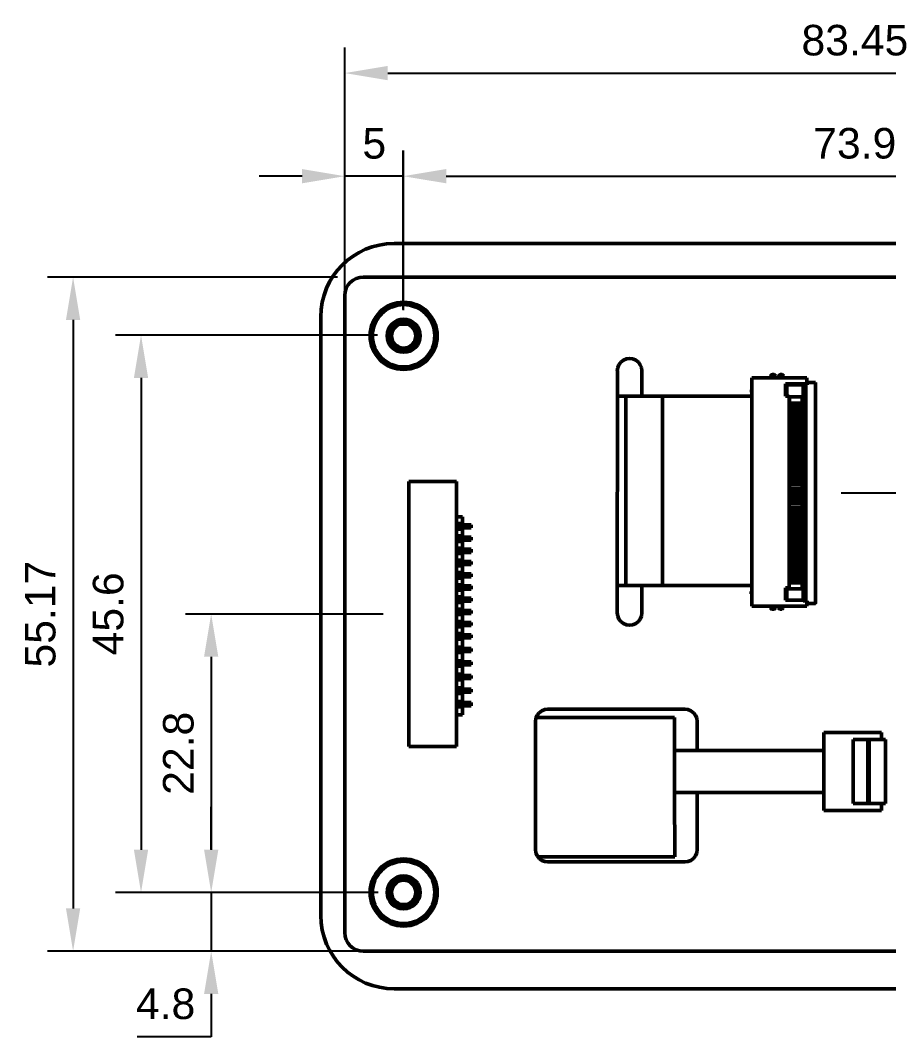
# Model space of a CAD drawing. Header units: millimetres. Extents: x 37 to 395, y 164 to 266.
# Drawn here: x 253.6 to 324.6, y 175.9 to 259.1 of the extents above; entities that cross this region are included whole.
import ezdxf

# ---------------------------------------------------------------- set-up
doc = ezdxf.new("R2010")
doc.units = ezdxf.units.MM
doc.header["$LTSCALE"] = 0.75
doc.layers.add('Visible', color=7, linetype='Continuous', lineweight=50)
doc.layers.add('尺寸标注', color=3, linetype='Continuous', lineweight=25)
doc.styles.get("Standard").update_dxf_attribs({"font": 'arial.ttf'})
doc.dimstyles.new('Dim-ISO-25', dxfattribs={"dimtxt": 3.5, "dimasz": 3.5, "dimexe": 2.1, "dimexo": 2.1, "dimgap": 1.4, "dimtad": 1, "dimzin": 12, "dimdsep": 46, "dimtxsty": 'Standard', "dimcen": 0, "dimazin": 3, "dimtp": 0.1, "dimtm": 0.1, "dimtfac": 0.714286, "dimtmove": 0, "dimatfit": 3, "dimfxl": 1, "dimtzin": 12, "dimarcsym": 0})

# ---------------------------------------------------------------- blocks, each defined once
blk = doc.blocks.new('*D14')
at = {"layer": 'Defpoints', "color": 0, "transparency": 16777216}
for p in [(358.791, 246.361), (284.911, 233.345), (358.791, 233.288)]:
    blk.add_point(p, dxfattribs=at)
at = {"layer": '尺寸标注', "color": 0, "lineweight": -2, "transparency": 16777216}
for p, q in [((284.911, 235.445), (284.911, 248.461)), ((358.791, 235.388), (358.791, 248.461)), ((288.411, 246.361), (355.291, 246.361))]:
    blk.add_line(p, q, dxfattribs=at)
at = {"layer": '尺寸标注', "color": 0, "transparency": 16777216}
for points in [[(288.411, 246.945), (288.411, 245.778), (284.911, 246.361)], [(355.291, 246.945), (355.291, 245.778), (358.791, 246.361)]]:
    blk.add_solid(points, dxfattribs=at)
at = {"layer": '尺寸标注', "color": 0, "transparency": 16777216, "insert": (321.851, 249.039), "char_height": 2.5, "attachment_point": 5}
blk.add_mtext('73.9', dxfattribs=at)
blk = doc.blocks.new('*D15')
at = {"layer": 'Defpoints', "color": 0, "transparency": 16777216}
for p in [(363.584, 254.801), (280.137, 236.595), (363.584, 236.595)]:
    blk.add_point(p, dxfattribs=at)
at = {"layer": '尺寸标注', "color": 0, "lineweight": -2, "transparency": 16777216}
for p, q in [((280.137, 238.695), (280.137, 256.901)), ((363.584, 238.695), (363.584, 256.901)), ((283.637, 254.801), (360.084, 254.801))]:
    blk.add_line(p, q, dxfattribs=at)
at = {"layer": '尺寸标注', "color": 0, "transparency": 16777216}
for points in [[(283.637, 255.384), (283.637, 254.217), (280.137, 254.801)], [(360.084, 255.384), (360.084, 254.217), (363.584, 254.801)]]:
    blk.add_solid(points, dxfattribs=at)
at = {"layer": '尺寸标注', "color": 0, "transparency": 16777216, "insert": (321.86, 257.478), "char_height": 2.5, "attachment_point": 5}
blk.add_mtext('83.45', dxfattribs=at)
blk = doc.blocks.new('*D17')
at = {"layer": 'Defpoints', "color": 0, "transparency": 16777216}
for p in [(284.944, 187.735), (269.198, 182.928), (284.945, 182.928)]:
    blk.add_point(p, dxfattribs=at)
at = {"layer": '尺寸标注', "color": 0, "lineweight": -2, "transparency": 16777216}
for p, q in [((269.198, 191.235), (269.198, 194.735)), ((282.844, 187.735), (267.098, 187.735)), ((269.198, 187.735), (269.198, 182.928)), ((282.845, 182.928), (267.098, 182.928)), ((269.198, 179.428), (269.198, 175.928)), ((269.198, 175.928), (263.141, 175.928))]:
    blk.add_line(p, q, dxfattribs=at)
at = {"layer": '尺寸标注', "color": 0, "transparency": 16777216}
for points in [[(268.615, 191.235), (269.781, 191.235), (269.198, 187.735)], [(268.615, 179.428), (269.781, 179.428), (269.198, 182.928)]]:
    blk.add_solid(points, dxfattribs=at)
at = {"layer": '尺寸标注', "color": 0, "transparency": 16777216, "insert": (265.469, 178.604), "char_height": 2.5, "attachment_point": 5}
blk.add_mtext('4.8', dxfattribs=at)
blk = doc.blocks.new('*D18')
at = {"layer": 'Defpoints', "color": 0, "transparency": 16777216}
for p in [(324.369, 197.632), (358.784, 187.722), (374.589, 187.722)]:
    blk.add_point(p, dxfattribs=at)
at = {"layer": '尺寸标注', "color": 0, "lineweight": -2, "transparency": 16777216}
for p, q in [((326.469, 197.632), (376.689, 197.632)), ((374.589, 194.132), (374.589, 191.222)), ((360.884, 187.722), (376.689, 187.722))]:
    blk.add_line(p, q, dxfattribs=at)
at = {"layer": '尺寸标注', "color": 0, "transparency": 16777216}
for points in [[(374.006, 194.132), (375.173, 194.132), (374.589, 197.632)], [(374.006, 191.222), (375.173, 191.222), (374.589, 187.722)]]:
    blk.add_solid(points, dxfattribs=at)
at = {"layer": '尺寸标注', "color": 0, "transparency": 16777216, "insert": (371.913, 192.677), "char_height": 2.5, "attachment_point": 5, "rotation": 90}
blk.add_mtext('9.9', dxfattribs=at)
blk = doc.blocks.new('*D20')
at = {"layer": 'Defpoints', "color": 0, "transparency": 16777216}
for p in [(318.638, 220.433), (358.784, 187.735), (392.693, 187.735)]:
    blk.add_point(p, dxfattribs=at)
at = {"layer": '尺寸标注', "color": 0, "lineweight": -2, "transparency": 16777216}
for p, q in [((320.738, 220.433), (394.793, 220.433)), ((392.693, 216.933), (392.693, 191.235)), ((360.884, 187.735), (394.793, 187.735))]:
    blk.add_line(p, q, dxfattribs=at)
at = {"layer": '尺寸标注', "color": 0, "transparency": 16777216}
for points in [[(392.11, 216.933), (393.276, 216.933), (392.693, 220.433)], [(392.11, 191.235), (393.276, 191.235), (392.693, 187.735)]]:
    blk.add_solid(points, dxfattribs=at)
at = {"layer": '尺寸标注', "color": 0, "transparency": 16777216, "insert": (390.016, 204.084), "char_height": 2.5, "attachment_point": 5, "rotation": 90}
blk.add_mtext('32.7', dxfattribs=at)
blk = doc.blocks.new('*D21')
at = {"layer": 'Defpoints', "color": 0, "transparency": 16777216}
for p in [(285.37, 210.52), (269.198, 187.725), (284.935, 187.725)]:
    blk.add_point(p, dxfattribs=at)
at = {"layer": '尺寸标注', "color": 0, "lineweight": -2, "transparency": 16777216}
for p, q in [((283.27, 210.52), (267.098, 210.52)), ((269.198, 207.02), (269.198, 191.225)), ((282.835, 187.725), (267.098, 187.725))]:
    blk.add_line(p, q, dxfattribs=at)
at = {"layer": '尺寸标注', "color": 0, "transparency": 16777216}
for points in [[(268.615, 207.02), (269.781, 207.02), (269.198, 210.52)], [(268.615, 191.225), (269.781, 191.225), (269.198, 187.725)]]:
    blk.add_solid(points, dxfattribs=at)
at = {"layer": '尺寸标注', "color": 0, "transparency": 16777216, "insert": (266.522, 199.123), "char_height": 2.5, "attachment_point": 5, "rotation": 90}
blk.add_mtext('22.8', dxfattribs=at)
blk = doc.blocks.new('*D22')
at = {"layer": 'Defpoints', "color": 0, "transparency": 16777216}
for p in [(284.911, 233.345), (263.459, 187.728), (284.951, 187.728)]:
    blk.add_point(p, dxfattribs=at)
at = {"layer": '尺寸标注', "color": 0, "lineweight": -2, "transparency": 16777216}
for p, q in [((282.811, 233.345), (261.359, 233.345)), ((263.459, 229.845), (263.459, 191.228)), ((282.851, 187.728), (261.359, 187.728))]:
    blk.add_line(p, q, dxfattribs=at)
at = {"layer": '尺寸标注', "color": 0, "transparency": 16777216}
for points in [[(262.876, 229.845), (264.043, 229.845), (263.459, 233.345)], [(262.876, 191.228), (264.043, 191.228), (263.459, 187.728)]]:
    blk.add_solid(points, dxfattribs=at)
at = {"layer": '尺寸标注', "color": 0, "transparency": 16777216, "insert": (260.783, 210.537), "char_height": 2.5, "attachment_point": 5, "rotation": 90}
blk.add_mtext('45.6', dxfattribs=at)
blk = doc.blocks.new('*D23')
at = {"layer": 'Defpoints', "color": 0, "transparency": 16777216}
for p in [(281.644, 238.095), (257.902, 182.928), (281.649, 182.928)]:
    blk.add_point(p, dxfattribs=at)
at = {"layer": '尺寸标注', "color": 0, "lineweight": -2, "transparency": 16777216}
for p, q in [((279.544, 238.095), (255.802, 238.095)), ((257.902, 234.595), (257.902, 186.428)), ((279.549, 182.928), (255.802, 182.928))]:
    blk.add_line(p, q, dxfattribs=at)
at = {"layer": '尺寸标注', "color": 0, "transparency": 16777216}
for points in [[(257.318, 234.595), (258.485, 234.595), (257.902, 238.095)], [(257.318, 186.428), (258.485, 186.428), (257.902, 182.928)]]:
    blk.add_solid(points, dxfattribs=at)
at = {"layer": '尺寸标注', "color": 0, "transparency": 16777216, "insert": (255.225, 210.511), "char_height": 2.5, "attachment_point": 5, "rotation": 90}
blk.add_mtext('55.17', dxfattribs=at)
blk = doc.blocks.new('*D26')
at = {"layer": 'Defpoints', "color": 0, "transparency": 16777216}
for p in [(280.137, 246.361), (280.137, 233.345), (284.944, 233.295)]:
    blk.add_point(p, dxfattribs=at)
at = {"layer": '尺寸标注', "color": 0, "lineweight": -2, "transparency": 16777216}
for p, q in [((280.137, 235.445), (280.137, 248.461)), ((284.944, 235.395), (284.944, 248.461)), ((276.637, 246.361), (273.137, 246.361)), ((284.944, 246.361), (280.137, 246.361)), ((288.444, 246.361), (291.944, 246.361))]:
    blk.add_line(p, q, dxfattribs=at)
at = {"layer": '尺寸标注', "color": 0, "transparency": 16777216}
for points in [[(276.637, 246.945), (276.637, 245.778), (280.137, 246.361)], [(288.444, 246.945), (288.444, 245.778), (284.944, 246.361)]]:
    blk.add_solid(points, dxfattribs=at)
at = {"layer": '尺寸标注', "color": 0, "transparency": 16777216, "insert": (282.541, 249.033), "char_height": 2.5, "attachment_point": 5}
blk.add_mtext('5', dxfattribs=at)

msp = doc.modelspace()

# ---------------------------------------------------------------- linework, layer by layer
at = {"layer": 'Visible'}
for p, q in [((284.16, 240.848), (364.6, 240.859)), ((281.067, 237.988), (280.807, 237.848)), ((281.35, 238.073), (281.067, 237.988)), ((281.644, 238.095), (281.35, 238.073)), ((362.084, 238.102), (281.644, 238.095)), ((280.252, 237.172), (280.166, 236.889)), ((280.391, 237.432), (280.252, 237.172)), ((280.578, 237.661), (280.391, 237.432)), ((280.807, 237.848), (280.578, 237.661)), ((280.691, 237.753), (280.61, 237.753)), ((280.61, 237.753), (280.61, 237.687)), ((280.166, 236.889), (280.137, 236.595)), ((280.137, 236.595), (280.144, 184.444)), ((278.168, 185.847), (278.161, 234.847)), ((285.226, 234.254), (284.662, 234.254)), ((302.927, 231.302), (302.718, 231.142)), ((303.17, 231.403), (302.927, 231.302)), ((303.431, 231.438), (303.17, 231.403)), ((303.692, 231.403), (303.431, 231.438)), ((303.935, 231.302), (303.692, 231.403)), ((304.144, 231.142), (303.935, 231.302)), ((302.457, 230.69), (302.422, 230.429)), ((302.558, 230.933), (302.457, 230.69)), ((302.718, 231.142), (302.558, 230.933)), ((304.305, 230.933), (304.144, 231.142)), ((304.405, 230.69), (304.305, 230.933)), ((304.44, 230.429), (304.405, 230.69)), ((302.422, 230.429), (302.431, 230.429)), ((302.431, 230.429), (302.422, 210.617)), ((304.439, 228.357), (304.44, 230.429)), ((313.431, 211.169), (313.439, 229.869)), ((317.939, 229.867), (313.439, 229.869)), ((314.99, 230.018), (314.989, 229.868)), ((315.24, 230.118), (315.09, 230.118)), ((315.339, 229.918), (315.34, 230.018)), ((315.64, 230.018), (315.639, 229.918)), ((315.89, 230.118), (315.74, 230.118)), ((315.989, 229.868), (315.99, 230.018)), ((317.939, 229.867), (317.939, 229.367)), ((313.439, 228.869), (313.389, 228.869)), ((313.389, 228.869), (313.389, 228.669)), ((316.189, 228.368), (316.189, 229.368)), ((316.189, 229.368), (317.939, 229.367)), ((316.301, 229.274), (316.501, 229.274)), ((316.301, 229.274), (316.301, 228.368)), ((316.501, 229.274), (317.641, 229.273)), ((317.439, 229.367), (317.439, 229.273)), ((317.641, 229.273), (317.641, 228.293)), ((317.641, 229.273), (317.841, 229.273)), ((317.834, 211.593), (317.841, 229.273)), ((317.841, 229.273), (317.961, 229.273)), ((317.939, 229.273), (317.939, 229.367)), ((317.961, 229.273), (317.962, 229.483)), ((318.573, 229.483), (317.962, 229.483)), ((318.629, 229.483), (318.573, 229.483)), ((318.634, 211.433), (318.641, 229.433)), ((303.112, 228.357), (302.43, 228.356)), ((306.112, 228.357), (303.112, 228.357)), ((303.114, 212.857), (303.112, 228.357)), ((306.112, 228.357), (313.439, 228.358)), ((306.114, 212.857), (306.112, 228.357)), ((313.439, 228.669), (313.389, 228.669)), ((316.489, 228.368), (316.189, 228.368)), ((316.482, 212.668), (316.489, 228.368)), ((316.501, 228.294), (316.489, 228.294)), ((317.641, 228.293), (316.501, 228.294)), ((316.501, 228.294), (316.501, 227.784)), ((317.541, 227.783), (317.541, 228.293)), ((316.501, 227.584), (316.488, 227.584)), ((316.488, 227.368), (316.501, 227.368)), ((316.501, 227.284), (316.488, 227.284)), ((316.489, 227.868), (316.501, 227.868)), ((316.501, 227.784), (316.489, 227.784)), ((316.5, 227.084), (316.501, 227.284)), ((316.501, 227.784), (317.541, 227.783)), ((316.501, 227.584), (316.501, 227.784)), ((316.501, 227.584), (316.501, 227.284)), ((317.541, 227.583), (316.501, 227.584)), ((316.501, 227.284), (317.541, 227.283)), ((317.541, 227.283), (317.54, 227.083)), ((317.541, 227.783), (317.541, 227.583)), ((317.541, 227.283), (317.541, 227.583)), ((316.5, 227.084), (316.488, 227.084)), ((316.488, 226.868), (316.5, 226.868)), ((316.5, 226.784), (316.488, 226.784)), ((316.5, 226.584), (316.488, 226.584)), ((316.488, 226.368), (316.5, 226.368)), ((316.5, 226.284), (316.488, 226.284)), ((316.5, 227.084), (316.5, 226.784)), ((317.54, 227.083), (316.5, 227.084)), ((316.5, 226.584), (316.5, 226.784)), ((316.5, 226.784), (317.54, 226.783)), ((316.5, 226.584), (316.5, 226.284)), ((317.54, 226.583), (316.5, 226.584)), ((316.5, 226.084), (316.5, 226.284)), ((316.5, 226.284), (317.54, 226.283)), ((317.54, 226.783), (317.54, 227.083)), ((317.54, 226.783), (317.54, 226.583)), ((317.54, 226.283), (317.54, 226.583)), ((317.54, 226.283), (317.54, 226.083)), ((316.5, 226.084), (316.488, 226.084)), ((316.488, 225.868), (316.5, 225.868)), ((316.5, 225.784), (316.488, 225.784)), ((316.5, 225.584), (316.488, 225.584)), ((316.5, 226.084), (316.5, 225.784)), ((317.54, 226.083), (316.5, 226.084)), ((316.5, 225.584), (316.5, 225.784)), ((316.5, 225.784), (317.54, 225.783)), ((316.5, 225.584), (316.5, 225.284)), ((317.54, 225.583), (316.5, 225.584)), ((317.54, 225.783), (317.54, 226.083)), ((317.54, 225.783), (317.54, 225.583)), ((317.54, 225.283), (317.54, 225.583)), ((316.487, 225.368), (316.5, 225.368)), ((316.5, 225.284), (316.487, 225.284)), ((316.5, 225.084), (316.487, 225.084)), ((316.487, 224.868), (316.5, 224.868)), ((316.499, 224.784), (316.487, 224.784)), ((316.5, 225.084), (316.499, 224.784)), ((316.499, 224.584), (316.499, 224.784)), ((316.499, 224.784), (317.539, 224.783)), ((316.5, 225.084), (316.5, 225.284)), ((316.5, 225.284), (317.54, 225.283)), ((317.54, 225.083), (316.5, 225.084)), ((317.539, 224.783), (317.54, 225.083)), ((317.539, 224.783), (317.539, 224.583)), ((317.54, 225.283), (317.54, 225.083)), ((316.499, 224.584), (316.487, 224.584)), ((316.487, 224.368), (316.499, 224.368)), ((316.499, 224.284), (316.487, 224.284)), ((316.499, 224.084), (316.487, 224.084)), ((316.487, 223.868), (316.499, 223.868)), ((316.499, 223.784), (316.487, 223.784)), ((316.499, 224.584), (316.499, 224.284)), ((317.539, 224.583), (316.499, 224.584)), ((316.499, 224.084), (316.499, 224.284)), ((316.499, 224.284), (317.539, 224.283)), ((316.499, 224.084), (316.499, 223.784)), ((317.539, 224.083), (316.499, 224.084)), ((316.499, 223.584), (316.499, 223.784)), ((316.499, 223.784), (317.539, 223.783)), ((317.539, 224.283), (317.539, 224.583)), ((317.539, 224.283), (317.539, 224.083)), ((317.539, 223.783), (317.539, 224.083)), ((317.539, 223.783), (317.539, 223.583)), ((316.499, 223.084), (316.486, 223.084)), ((316.499, 223.584), (316.487, 223.584)), ((316.487, 223.368), (316.499, 223.368)), ((316.499, 223.284), (316.487, 223.284)), ((316.499, 223.584), (316.499, 223.284)), ((317.539, 223.583), (316.499, 223.584)), ((316.499, 223.084), (316.499, 223.284)), ((316.499, 223.284), (317.539, 223.283)), ((316.499, 223.084), (316.499, 222.784)), ((317.539, 223.083), (316.499, 223.084)), ((317.539, 223.283), (317.539, 223.583)), ((317.539, 223.283), (317.539, 223.083)), ((317.539, 222.783), (317.539, 223.083)), ((316.486, 222.868), (316.499, 222.868)), ((316.499, 222.784), (316.486, 222.784)), ((316.499, 222.584), (316.486, 222.584)), ((316.486, 222.368), (316.498, 222.368)), ((316.498, 222.284), (316.486, 222.284)), ((316.499, 222.584), (316.498, 222.284)), ((316.498, 222.084), (316.498, 222.284)), ((316.498, 222.284), (317.538, 222.283)), ((316.499, 222.584), (316.499, 222.784)), ((316.499, 222.784), (317.539, 222.783)), ((317.539, 222.583), (316.499, 222.584)), ((317.538, 222.283), (317.539, 222.583)), ((317.538, 222.283), (317.538, 222.083)), ((317.539, 222.783), (317.539, 222.583)), ((289.269, 221.371), (285.369, 221.37)), ((285.369, 221.37), (285.372, 199.67)), ((289.272, 199.671), (289.269, 221.371)), ((316.498, 222.084), (316.486, 222.084)), ((316.486, 221.868), (316.498, 221.868)), ((316.498, 221.784), (316.486, 221.784)), ((316.498, 221.584), (316.486, 221.584)), ((316.486, 221.368), (316.498, 221.368)), ((316.498, 222.084), (316.498, 221.784)), ((317.538, 222.083), (316.498, 222.084)), ((316.498, 221.584), (316.498, 221.784)), ((316.498, 221.784), (317.538, 221.783)), ((316.498, 221.584), (316.498, 221.284)), ((317.538, 221.583), (316.498, 221.584)), ((317.538, 221.783), (317.538, 222.083)), ((317.538, 221.783), (317.538, 221.583)), ((317.538, 221.283), (317.538, 221.583)), ((316.498, 220.784), (316.485, 220.784)), ((316.498, 220.584), (316.485, 220.584)), ((316.498, 221.284), (316.486, 221.284)), ((316.498, 221.084), (316.486, 221.084)), ((316.486, 220.868), (316.498, 220.868)), ((316.498, 221.084), (316.498, 221.284)), ((316.498, 221.284), (317.538, 221.283)), ((316.498, 221.084), (316.498, 220.784)), ((317.538, 221.083), (316.498, 221.084)), ((316.498, 220.584), (316.498, 220.784)), ((316.498, 220.784), (317.538, 220.783)), ((316.498, 220.584), (316.498, 220.284)), ((317.538, 220.583), (316.498, 220.584)), ((317.538, 221.283), (317.538, 221.083)), ((317.538, 220.783), (317.538, 221.083)), ((317.538, 220.783), (317.538, 220.583)), ((317.538, 220.283), (317.538, 220.583)), ((316.485, 220.368), (316.498, 220.368)), ((316.498, 220.284), (316.485, 220.284)), ((316.497, 220.084), (316.485, 220.084)), ((316.485, 219.868), (316.497, 219.868)), ((316.497, 219.784), (316.485, 219.784)), ((316.497, 220.084), (316.498, 220.284)), ((316.497, 220.084), (316.497, 219.784)), ((317.537, 220.083), (316.497, 220.084)), ((316.497, 219.584), (316.497, 219.784)), ((316.497, 219.784), (317.537, 219.783)), ((316.498, 220.284), (317.538, 220.283)), ((317.538, 220.283), (317.537, 220.083)), ((317.537, 219.783), (317.537, 220.083)), ((317.537, 219.783), (317.537, 219.583)), ((316.497, 219.584), (316.485, 219.584)), ((316.485, 219.368), (316.497, 219.368)), ((316.497, 219.284), (316.485, 219.284)), ((316.497, 219.084), (316.485, 219.084)), ((316.485, 218.868), (316.497, 218.868)), ((316.497, 219.584), (316.497, 219.284)), ((317.537, 219.583), (316.497, 219.584)), ((316.497, 219.084), (316.497, 219.284)), ((316.497, 219.284), (317.537, 219.283)), ((316.497, 219.084), (316.497, 218.784)), ((317.537, 219.083), (316.497, 219.084)), ((317.537, 219.283), (317.537, 219.583)), ((317.537, 219.283), (317.537, 219.083)), ((317.537, 218.783), (317.537, 219.083)), ((289.269, 218.471), (289.769, 218.471)), ((289.769, 217.921), (289.769, 218.471)), ((316.484, 218.368), (316.497, 218.368)), ((316.497, 218.284), (316.484, 218.284)), ((316.497, 218.084), (316.484, 218.084)), ((316.497, 218.784), (316.485, 218.784)), ((316.497, 218.584), (316.485, 218.584)), ((316.497, 218.084), (316.496, 217.784)), ((316.497, 218.584), (316.497, 218.784)), ((316.497, 218.784), (317.537, 218.783)), ((316.497, 218.584), (316.497, 218.284)), ((317.537, 218.583), (316.497, 218.584)), ((316.497, 218.084), (316.497, 218.284)), ((316.497, 218.284), (317.537, 218.283)), ((317.537, 218.083), (316.497, 218.084)), ((317.536, 217.783), (317.537, 218.083)), ((317.537, 218.783), (317.537, 218.583)), ((317.537, 218.283), (317.537, 218.583)), ((317.537, 218.283), (317.537, 218.083)), ((289.269, 217.921), (289.769, 217.921)), ((289.269, 217.821), (289.319, 217.821)), ((289.269, 217.571), (289.319, 217.571)), ((289.269, 217.471), (289.769, 217.471)), ((289.569, 217.821), (289.319, 217.821)), ((289.319, 217.571), (289.569, 217.571)), ((289.569, 217.821), (290.469, 217.821)), ((289.569, 217.821), (289.569, 217.571)), ((290.469, 217.571), (289.569, 217.571)), ((289.77, 216.921), (289.769, 217.471)), ((290.469, 217.821), (290.469, 217.571)), ((316.484, 217.868), (316.496, 217.868)), ((316.496, 217.784), (316.484, 217.784)), ((316.496, 217.584), (316.484, 217.584)), ((316.484, 217.368), (316.496, 217.368)), ((316.496, 217.284), (316.484, 217.284)), ((316.496, 217.584), (316.496, 217.784)), ((316.496, 217.784), (317.536, 217.783)), ((316.496, 217.584), (316.496, 217.284)), ((317.536, 217.583), (316.496, 217.584)), ((316.496, 217.084), (316.496, 217.284)), ((316.496, 217.284), (317.536, 217.283)), ((317.536, 217.783), (317.536, 217.583)), ((317.536, 217.283), (317.536, 217.583)), ((317.536, 217.283), (317.536, 217.083)), ((289.27, 216.921), (289.77, 216.921)), ((289.27, 216.821), (289.32, 216.821)), ((289.27, 216.571), (289.32, 216.571)), ((289.27, 216.471), (289.77, 216.471)), ((289.57, 216.821), (289.32, 216.821)), ((289.32, 216.571), (289.57, 216.571)), ((289.57, 216.821), (290.47, 216.821)), ((289.57, 216.821), (289.57, 216.571)), ((290.47, 216.571), (289.57, 216.571)), ((289.77, 215.921), (289.77, 216.471)), ((290.47, 216.821), (290.47, 216.571)), ((316.496, 217.084), (316.484, 217.084)), ((316.484, 216.868), (316.496, 216.868)), ((316.496, 216.784), (316.484, 216.784)), ((316.496, 216.584), (316.484, 216.584)), ((316.484, 216.368), (316.496, 216.368)), ((316.496, 217.084), (316.496, 216.784)), ((317.536, 217.083), (316.496, 217.084)), ((316.496, 216.584), (316.496, 216.784)), ((316.496, 216.784), (317.536, 216.783)), ((316.496, 216.584), (316.496, 216.284)), ((317.536, 216.583), (316.496, 216.584)), ((317.536, 216.783), (317.536, 217.083)), ((317.536, 216.783), (317.536, 216.583)), ((317.536, 216.283), (317.536, 216.583)), ((289.27, 215.921), (289.77, 215.921)), ((289.27, 215.821), (289.32, 215.821)), ((289.27, 215.571), (289.32, 215.571)), ((289.27, 215.471), (289.77, 215.471)), ((289.57, 215.821), (289.32, 215.821)), ((289.32, 215.571), (289.57, 215.571)), ((289.57, 215.821), (290.47, 215.821)), ((289.57, 215.821), (289.57, 215.571)), ((290.47, 215.571), (289.57, 215.571)), ((289.77, 214.921), (289.77, 215.471)), ((290.47, 215.821), (290.47, 215.571)), ((316.496, 216.084), (316.483, 216.084)), ((316.483, 215.868), (316.496, 215.868)), ((316.496, 215.784), (316.483, 215.784)), ((316.495, 215.584), (316.483, 215.584)), ((316.496, 216.284), (316.484, 216.284)), ((316.495, 215.584), (316.496, 215.784)), ((316.495, 215.584), (316.495, 215.284)), ((317.535, 215.583), (316.495, 215.584)), ((316.496, 216.084), (316.496, 216.284)), ((316.496, 216.284), (317.536, 216.283)), ((316.496, 216.084), (316.496, 215.784)), ((317.536, 216.083), (316.496, 216.084)), ((316.496, 215.784), (317.536, 215.783)), ((317.536, 215.783), (317.535, 215.583)), ((317.535, 215.283), (317.535, 215.583)), ((317.536, 216.283), (317.536, 216.083)), ((317.536, 215.783), (317.536, 216.083)), ((289.27, 214.921), (289.77, 214.921)), ((289.27, 214.821), (289.32, 214.821)), ((289.57, 214.821), (289.32, 214.821)), ((289.57, 214.821), (290.47, 214.821)), ((289.57, 214.821), (289.57, 214.571)), ((290.47, 214.821), (290.47, 214.571)), ((316.483, 215.368), (316.495, 215.368)), ((316.495, 215.284), (316.483, 215.284)), ((316.495, 215.084), (316.483, 215.084)), ((316.483, 214.868), (316.495, 214.868)), ((316.495, 214.784), (316.483, 214.784)), ((316.495, 215.084), (316.495, 215.284)), ((316.495, 215.284), (317.535, 215.283)), ((316.495, 215.084), (316.495, 214.784)), ((317.535, 215.083), (316.495, 215.084)), ((316.495, 214.584), (316.495, 214.784)), ((316.495, 214.784), (317.535, 214.783)), ((317.535, 215.283), (317.535, 215.083)), ((317.535, 214.783), (317.535, 215.083)), ((317.535, 214.783), (317.535, 214.583)), ((289.27, 214.571), (289.32, 214.571)), ((289.27, 214.471), (289.77, 214.471)), ((289.27, 213.921), (289.77, 213.921)), ((289.27, 213.821), (289.32, 213.821)), ((289.32, 214.571), (289.57, 214.571)), ((289.57, 213.821), (289.32, 213.821)), ((290.47, 214.571), (289.57, 214.571)), ((289.57, 213.821), (290.47, 213.821)), ((289.57, 213.821), (289.57, 213.571)), ((289.77, 213.921), (289.77, 214.471)), ((290.47, 213.821), (290.47, 213.571)), ((316.482, 213.868), (316.495, 213.868)), ((316.495, 214.584), (316.483, 214.584)), ((316.483, 214.368), (316.495, 214.368)), ((316.495, 214.284), (316.483, 214.284)), ((316.495, 214.084), (316.483, 214.084)), ((316.495, 214.584), (316.495, 214.284)), ((317.535, 214.583), (316.495, 214.584)), ((316.495, 214.084), (316.495, 214.284)), ((316.495, 214.284), (317.535, 214.283)), ((316.495, 214.084), (316.495, 213.784)), ((317.535, 214.083), (316.495, 214.084)), ((317.535, 214.283), (317.535, 214.583)), ((317.535, 214.283), (317.535, 214.083)), ((317.535, 213.783), (317.535, 214.083)), ((289.27, 213.571), (289.32, 213.571)), ((289.27, 213.471), (289.77, 213.471)), ((289.32, 213.571), (289.57, 213.571)), ((290.47, 213.571), (289.57, 213.571)), ((289.77, 212.921), (289.77, 213.471)), ((316.495, 213.784), (316.482, 213.784)), ((316.495, 213.584), (316.482, 213.584)), ((316.482, 213.368), (316.495, 213.368)), ((316.494, 213.284), (316.482, 213.284)), ((316.494, 213.084), (316.482, 213.084)), ((316.495, 213.584), (316.494, 213.284)), ((316.494, 213.084), (316.494, 213.284)), ((316.494, 213.284), (317.534, 213.283)), ((316.494, 213.084), (316.494, 212.574)), ((317.534, 213.083), (316.494, 213.084)), ((316.495, 213.584), (316.495, 213.784)), ((316.495, 213.784), (317.535, 213.783)), ((317.535, 213.583), (316.495, 213.584)), ((317.534, 213.283), (317.535, 213.583)), ((317.534, 213.283), (317.534, 213.083)), ((317.534, 212.573), (317.534, 213.083)), ((317.535, 213.783), (317.535, 213.583)), ((289.27, 212.921), (289.77, 212.921)), ((289.27, 212.821), (289.32, 212.821)), ((289.27, 212.571), (289.32, 212.571)), ((289.27, 212.471), (289.77, 212.471)), ((289.57, 212.821), (289.32, 212.821)), ((289.32, 212.571), (289.57, 212.571)), ((289.57, 212.821), (290.47, 212.821)), ((289.57, 212.821), (289.57, 212.571)), ((290.47, 212.571), (289.57, 212.571)), ((289.77, 211.921), (289.77, 212.471)), ((290.47, 212.821), (290.47, 212.571)), ((303.114, 212.857), (302.423, 212.856)), ((303.114, 212.857), (306.114, 212.857)), ((304.431, 210.617), (304.432, 212.857)), ((313.432, 212.858), (306.114, 212.857)), ((313.432, 212.369), (313.382, 212.369)), ((313.382, 212.369), (313.382, 212.169)), ((313.432, 212.169), (313.382, 212.169)), ((316.182, 212.668), (316.482, 212.668)), ((316.182, 211.668), (316.182, 212.668)), ((316.294, 212.574), (316.494, 212.574)), ((316.294, 212.574), (316.294, 211.668)), ((316.494, 212.574), (317.634, 212.573)), ((317.634, 212.573), (317.634, 211.667)), ((289.27, 211.921), (289.77, 211.921)), ((289.27, 211.821), (289.32, 211.821)), ((289.27, 211.571), (289.32, 211.571)), ((289.27, 211.471), (289.77, 211.471)), ((289.57, 211.821), (289.32, 211.821)), ((289.32, 211.571), (289.57, 211.571)), ((289.57, 211.821), (290.47, 211.821)), ((289.57, 211.821), (289.57, 211.571)), ((290.47, 211.571), (289.57, 211.571)), ((289.77, 210.921), (289.77, 211.471)), ((290.47, 211.821), (290.47, 211.571)), ((317.639, 211.667), (316.182, 211.668)), ((317.834, 211.593), (317.639, 211.593)), ((317.954, 211.593), (317.834, 211.593)), ((317.931, 211.593), (317.931, 211.167)), ((317.954, 211.383), (317.954, 211.593)), ((318.565, 211.383), (317.954, 211.383)), ((318.565, 211.383), (318.621, 211.383)), ((289.27, 210.921), (289.77, 210.921)), ((289.27, 210.821), (289.32, 210.821)), ((289.27, 210.571), (289.32, 210.571)), ((289.57, 210.821), (289.32, 210.821)), ((289.32, 210.571), (289.57, 210.571)), ((289.57, 210.821), (290.47, 210.821)), ((289.57, 210.821), (289.57, 210.571)), ((290.47, 210.571), (289.57, 210.571)), ((290.47, 210.821), (290.47, 210.571)), ((302.422, 210.617), (302.457, 210.356)), ((304.405, 210.356), (304.44, 210.617)), ((304.44, 210.617), (304.431, 210.617)), ((313.431, 211.169), (317.931, 211.167)), ((314.981, 211.168), (314.981, 211.018)), ((315.081, 210.918), (315.231, 210.918)), ((315.331, 211.018), (315.331, 211.118)), ((315.631, 211.118), (315.631, 211.018)), ((315.731, 210.918), (315.881, 210.918)), ((315.981, 211.018), (315.981, 211.168)), ((289.27, 210.471), (289.77, 210.471)), ((289.271, 209.921), (289.771, 209.921)), ((289.271, 209.821), (289.321, 209.821)), ((289.571, 209.821), (289.321, 209.821)), ((289.571, 209.821), (290.471, 209.821)), ((289.571, 209.821), (289.571, 209.571)), ((289.771, 209.921), (289.77, 210.471)), ((290.471, 209.821), (290.471, 209.571)), ((302.457, 210.356), (302.558, 210.113)), ((302.558, 210.113), (302.718, 209.904)), ((302.718, 209.904), (302.927, 209.743)), ((302.927, 209.743), (303.17, 209.643)), ((303.17, 209.643), (303.431, 209.608)), ((303.431, 209.608), (303.692, 209.643)), ((303.692, 209.643), (303.935, 209.743)), ((303.935, 209.743), (304.144, 209.904)), ((304.144, 209.904), (304.305, 210.113)), ((304.305, 210.113), (304.405, 210.356)), ((289.271, 209.571), (289.321, 209.571)), ((289.271, 209.471), (289.771, 209.471)), ((289.271, 208.921), (289.771, 208.921)), ((289.271, 208.821), (289.321, 208.821)), ((289.321, 209.571), (289.571, 209.571)), ((289.571, 208.821), (289.321, 208.821)), ((290.471, 209.571), (289.571, 209.571)), ((289.571, 208.821), (290.471, 208.821)), ((289.571, 208.821), (289.571, 208.571)), ((289.771, 208.921), (289.771, 209.471)), ((290.471, 208.821), (290.471, 208.571)), ((289.271, 208.571), (289.321, 208.571)), ((289.271, 208.471), (289.771, 208.471)), ((289.321, 208.571), (289.571, 208.571)), ((290.471, 208.571), (289.571, 208.571)), ((289.771, 207.811), (289.771, 208.471)), ((289.771, 207.811), (289.271, 207.811)), ((289.271, 207.711), (289.321, 207.711)), ((289.321, 207.461), (289.271, 207.461)), ((289.771, 207.361), (289.271, 207.361)), ((289.321, 207.711), (289.571, 207.711)), ((289.321, 207.461), (289.571, 207.461)), ((289.571, 207.711), (289.571, 207.461)), ((290.471, 207.711), (289.571, 207.711)), ((290.471, 207.461), (289.571, 207.461)), ((289.771, 207.361), (289.771, 206.701)), ((290.471, 207.711), (290.471, 207.461)), ((289.771, 206.701), (289.271, 206.701)), ((289.321, 206.601), (289.271, 206.601)), ((289.321, 206.351), (289.271, 206.351)), ((289.321, 206.601), (289.571, 206.601)), ((289.321, 206.351), (289.571, 206.351)), ((289.571, 206.601), (289.571, 206.351)), ((290.471, 206.601), (289.571, 206.601)), ((290.471, 206.351), (289.571, 206.351)), ((290.471, 206.601), (290.471, 206.351)), ((289.771, 206.251), (289.271, 206.251)), ((289.771, 205.591), (289.271, 205.591)), ((289.321, 205.491), (289.271, 205.491)), ((289.321, 205.491), (289.571, 205.491)), ((289.571, 205.491), (289.571, 205.241)), ((290.471, 205.491), (289.571, 205.491)), ((289.771, 206.251), (289.771, 205.591)), ((290.471, 205.491), (290.471, 205.241)), ((289.321, 205.241), (289.271, 205.241)), ((289.771, 205.141), (289.271, 205.141)), ((289.321, 205.241), (289.571, 205.241)), ((290.471, 205.241), (289.571, 205.241)), ((289.771, 205.141), (289.771, 204.481)), ((289.771, 204.481), (289.271, 204.481)), ((289.321, 204.381), (289.271, 204.381)), ((289.321, 204.131), (289.271, 204.131)), ((289.771, 204.031), (289.271, 204.031)), ((289.321, 204.381), (289.571, 204.381)), ((289.321, 204.131), (289.571, 204.131)), ((289.571, 204.381), (289.571, 204.131)), ((290.471, 204.381), (289.571, 204.381)), ((290.471, 204.131), (289.571, 204.131)), ((289.771, 204.031), (289.771, 203.371)), ((290.471, 204.381), (290.471, 204.131)), ((289.771, 203.371), (289.271, 203.371)), ((289.321, 203.271), (289.271, 203.271)), ((289.321, 203.021), (289.271, 203.021)), ((289.321, 203.271), (289.571, 203.271)), ((289.321, 203.021), (289.571, 203.021)), ((289.571, 203.271), (289.571, 203.021)), ((290.471, 203.271), (289.571, 203.271)), ((290.471, 203.021), (289.571, 203.021)), ((290.471, 203.271), (290.471, 203.021)), ((289.771, 202.921), (289.271, 202.921)), ((289.772, 202.261), (289.272, 202.261)), ((289.771, 202.921), (289.772, 202.261)), ((295.871, 202.239), (295.77, 201.996)), ((296.031, 202.448), (295.871, 202.239)), ((296.24, 202.608), (296.031, 202.448)), ((296.483, 202.709), (296.24, 202.608)), ((296.744, 202.744), (296.483, 202.709)), ((307.944, 202.735), (296.744, 202.744)), ((307.944, 202.744), (307.944, 202.735)), ((308.205, 202.709), (307.944, 202.744)), ((308.448, 202.608), (308.205, 202.709)), ((308.657, 202.448), (308.448, 202.608)), ((308.818, 202.239), (308.657, 202.448)), ((308.918, 201.996), (308.818, 202.239)), ((295.77, 201.996), (295.735, 201.735)), ((295.735, 201.735), (295.744, 201.735)), ((295.744, 201.735), (295.735, 191.235)), ((295.794, 202.056), (307.115, 202.057)), ((307.116, 199.357), (307.115, 202.057)), ((308.953, 201.735), (308.918, 201.996)), ((308.951, 199.357), (308.953, 201.735)), ((319.322, 200.836), (319.317, 194.436)), ((324.042, 200.833), (319.322, 200.836)), ((324.041, 200.263), (324.042, 200.833)), ((285.372, 199.67), (289.272, 199.671)), ((321.717, 195.004), (321.721, 200.264)), ((321.721, 200.264), (322.982, 200.263)), ((322.922, 195.004), (322.926, 200.264)), ((323.039, 200.263), (322.982, 200.263)), ((323.035, 195.003), (323.039, 200.263)), ((323.039, 200.263), (323.373, 200.263)), ((323.373, 200.263), (324.371, 200.262)), ((324.367, 195.002), (324.371, 200.262)), ((310.116, 199.358), (307.116, 199.357)), ((307.116, 195.907), (307.116, 199.357)), ((310.116, 199.358), (319.321, 199.359)), ((307.116, 195.907), (310.116, 195.908)), ((307.117, 190.657), (307.116, 195.907)), ((308.944, 191.235), (308.948, 195.907)), ((319.318, 195.909), (310.116, 195.908)), ((321.717, 195.004), (322.978, 195.003)), ((322.978, 195.003), (323.035, 195.003)), ((323.035, 195.003), (323.369, 195.003)), ((323.369, 195.003), (324.367, 195.002)), ((324.037, 194.433), (324.037, 195.003)), ((319.317, 194.436), (324.037, 194.433)), ((295.735, 191.235), (295.77, 190.974)), ((295.77, 190.974), (295.871, 190.731)), ((295.871, 190.731), (296.031, 190.522)), ((295.928, 190.656), (307.117, 190.657)), ((296.031, 190.522), (296.24, 190.361)), ((308.448, 190.361), (308.657, 190.522)), ((308.657, 190.522), (308.818, 190.731)), ((308.818, 190.731), (308.918, 190.974)), ((308.918, 190.974), (308.953, 191.235)), ((308.953, 191.235), (308.944, 191.235)), ((296.24, 190.361), (296.483, 190.261)), ((296.483, 190.261), (296.744, 190.226)), ((296.744, 190.226), (296.744, 190.235)), ((296.744, 190.235), (307.944, 190.226)), ((307.944, 190.226), (308.205, 190.261)), ((308.205, 190.261), (308.448, 190.361)), ((284.752, 186.754), (285.138, 186.754)), ((280.144, 184.444), (280.166, 184.141)), ((280.166, 184.141), (280.252, 183.858)), ((280.252, 183.858), (280.391, 183.598)), ((280.391, 183.598), (280.578, 183.369)), ((280.578, 183.369), (280.807, 183.182)), ((280.618, 183.337), (280.618, 183.253)), ((280.618, 183.253), (280.719, 183.253)), ((280.807, 183.182), (281.067, 183.042)), ((281.067, 183.042), (281.35, 182.957)), ((281.35, 182.957), (281.644, 182.928)), ((281.644, 182.928), (362.084, 182.935)), ((364.609, 179.859), (284.169, 179.848))]:
    msp.add_line(p, q, dxfattribs=at)
at = {"layer": 'Visible', "extrusion": (0, 0, -1)}
for centre, radius in [((-284.944, 233.295), 2.75), ((-284.944, 233.295), 2.55), ((-284.944, 233.295), 1.35), ((-284.944, 187.735), 2.75), ((-284.944, 187.735), 2.55), ((-284.944, 187.735), 1.35)]:
    msp.add_circle(centre, radius, dxfattribs=at)
at = {"layer": 'Visible'}
for centre in [(284.944, 233.295), (284.944, 187.735)]:
    msp.add_circle(centre, 1, dxfattribs=at)
at = {"layer": 'Visible', "extrusion": (0, 0, -1)}
for centre, radius, start, end in [((-284.161, 234.848), 6, 359.99203, 89.99203), ((-315.439, 229.918), 0.1, 330.02495, 0.02495), ((-315.539, 229.918), 0.1, 180.02495, 210.02495), ((-315.431, 211.118), 0.1, 0.02495, 30.02495), ((-315.531, 211.118), 0.1, 150.02495, 180.02495), ((-284.168, 185.848), 6, 269.99203, 359.99203)]:
    msp.add_arc(centre, radius, start, end, dxfattribs=at)
at = {"layer": 'Visible'}
for centre, radius, start, end in [((284.944, 233.295), 1.25, 72.00087, 287.7855), ((284.951, 233.288), 1.009, 122.4168, 143.32769), ((284.944, 233.282), 1.012, 80.50874, 101.08213), ((284.911, 233.345), 1.213, 357.62124, 69.76983), ((284.935, 233.285), 1.013, 37.9129, 59.2646), ((284.926, 233.292), 1.018, 0.19181, 16.25971), ((315.09, 230.018), 0.1, 89.97505, 179.97505), ((315.24, 230.018), 0.1, 359.97505, 89.97505), ((315.74, 230.018), 0.1, 89.97505, 179.97505), ((315.89, 230.018), 0.1, 359.97505, 89.97505), ((315.081, 211.018), 0.1, 179.97505, 269.97505), ((315.231, 211.018), 0.1, 269.97505, 359.97505), ((315.731, 211.018), 0.1, 179.97505, 269.97505), ((315.881, 211.018), 0.1, 269.97505, 359.97505), ((284.944, 187.735), 1.25, 72.00087, 287.7855), ((284.911, 187.785), 1.213, 357.62124, 69.76983), ((284.951, 187.728), 1.009, 122.4168, 143.32769), ((284.944, 187.722), 1.012, 80.50874, 101.08213), ((284.935, 187.725), 1.013, 37.9129, 59.2646), ((284.926, 187.732), 1.018, 0.19181, 16.25971)]:
    msp.add_arc(centre, radius, start, end, dxfattribs=at)
msp.add_ellipse((318.386, 229.618), major_axis=(-0.247, 0.213), ratio=0.315556, start_param=3.405834, end_param=3.665294, dxfattribs=at)
for points, knots in [([(285.326, 232.105), (285.216, 232.082), (285.104, 232.074), (284.885, 232.09), (284.779, 232.112), (284.535, 232.198), (284.403, 232.275), (284.164, 232.492), (284.087, 232.615), (283.994, 232.805), (283.962, 232.906), (283.932, 233.105), (283.931, 233.2), (283.944, 233.295)], [-0.1622568, -0.1622568, -0.1622568, -0.1622568, -0.1413563, -0.1413563, -0.1213954, -0.1213954, -0.0927809, -0.0927809, -0.0607838, -0.0607838, -0.0288974, -0.0288974, 0, 0, 0, 0]), ([(283.944, 233.295), (283.94, 233.226), (283.943, 233.156), (283.964, 233.018), (283.982, 232.95), (284.054, 232.758), (284.126, 232.641), (284.313, 232.44), (284.427, 232.358), (284.683, 232.242), (284.822, 232.21), (285.108, 232.2), (285.252, 232.224), (285.523, 232.326), (285.649, 232.403), (285.864, 232.602), (285.951, 232.722), (286.079, 232.994), (286.115, 233.143), (286.123, 233.295)], [-0.343751, -0.343751, -0.343751, -0.343751, -0.322689, -0.322689, -0.3016529, -0.3016529, -0.2606922, -0.2606922, -0.2188328, -0.2188328, -0.1763844, -0.1763844, -0.1332363, -0.1332363, -0.0897888, -0.0897888, -0.0456993, -0.0456993, -0.0000029, -0.0000029, -0.0000029, -0.0000029]), ([(318.621, 211.383), (318.621, 211.384), (318.623, 211.387), (318.625, 211.393), (318.628, 211.4), (318.632, 211.411), (318.634, 211.422), (318.634, 211.433)], [0.90937361, 0.90937361, 0.90937361, 0.90937361, 0.91666667, 0.93333333, 0.95, 0.96666667, 1, 1, 1, 1]), ([(285.326, 186.545), (285.216, 186.522), (285.104, 186.514), (284.885, 186.53), (284.779, 186.552), (284.535, 186.638), (284.403, 186.715), (284.164, 186.932), (284.087, 187.055), (283.994, 187.245), (283.962, 187.346), (283.932, 187.545), (283.931, 187.64), (283.944, 187.735)], [-0.1622568, -0.1622568, -0.1622568, -0.1622568, -0.1413563, -0.1413563, -0.1213954, -0.1213954, -0.0927809, -0.0927809, -0.0607838, -0.0607838, -0.0288974, -0.0288974, 0, 0, 0, 0]), ([(283.944, 187.735), (283.94, 187.666), (283.943, 187.596), (283.964, 187.458), (283.982, 187.39), (284.054, 187.198), (284.126, 187.081), (284.313, 186.88), (284.427, 186.798), (284.683, 186.682), (284.822, 186.65), (285.108, 186.64), (285.252, 186.664), (285.523, 186.766), (285.649, 186.843), (285.864, 187.042), (285.951, 187.162), (286.079, 187.434), (286.115, 187.583), (286.123, 187.735)], [-0.343751, -0.343751, -0.343751, -0.343751, -0.322689, -0.322689, -0.3016529, -0.3016529, -0.2606922, -0.2606922, -0.2188328, -0.2188328, -0.1763844, -0.1763844, -0.1332363, -0.1332363, -0.0897888, -0.0897888, -0.0456993, -0.0456993, -0.0000029, -0.0000029, -0.0000029, -0.0000029])]:
    msp.add_open_spline(points, degree=3, knots=knots, dxfattribs=at)
for points in [[(283.997, 232.975), (283.985, 233.01), (283.975, 233.046), (283.967, 233.082)], [(283.987, 233.006), (283.98, 233.029), (283.974, 233.053), (283.968, 233.076)], [(284.004, 232.953), (283.992, 232.986), (283.982, 233.021), (283.973, 233.057)], [(284.487, 232.406), (284.451, 232.424), (284.414, 232.446), (284.378, 232.471)], [(284.437, 232.433), (284.419, 232.444), (284.401, 232.455), (284.384, 232.467)], [(284.501, 232.399), (284.462, 232.418), (284.424, 232.44), (284.387, 232.465)], [(284.457, 232.422), (284.434, 232.434), (284.413, 232.448), (284.392, 232.461)], [(284.505, 232.396), (284.473, 232.412), (284.442, 232.43), (284.411, 232.449)], [(285.16, 232.319), (285.139, 232.314), (285.119, 232.31), (285.099, 232.307)], [(285.193, 232.327), (285.169, 232.32), (285.144, 232.315), (285.118, 232.31)], [(285.752, 232.706), (285.734, 232.681), (285.715, 232.658), (285.696, 232.636)], [(285.78, 232.746), (285.757, 232.711), (285.732, 232.678), (285.706, 232.647)], [(285.774, 232.737), (285.761, 232.718), (285.747, 232.698), (285.731, 232.678)], [(318.633, 229.473), (318.632, 229.476), (318.63, 229.48), (318.629, 229.483)], [(283.997, 187.415), (283.985, 187.45), (283.975, 187.486), (283.967, 187.522)], [(283.987, 187.446), (283.98, 187.469), (283.974, 187.493), (283.968, 187.516)], [(284.004, 187.393), (283.992, 187.426), (283.982, 187.461), (283.973, 187.497)], [(285.78, 187.186), (285.757, 187.151), (285.732, 187.118), (285.706, 187.087)], [(284.487, 186.846), (284.451, 186.864), (284.414, 186.886), (284.378, 186.911)], [(284.437, 186.873), (284.419, 186.884), (284.401, 186.895), (284.384, 186.907)], [(284.501, 186.839), (284.462, 186.858), (284.424, 186.88), (284.387, 186.905)], [(284.457, 186.862), (284.434, 186.874), (284.413, 186.888), (284.392, 186.901)], [(284.505, 186.836), (284.473, 186.852), (284.442, 186.87), (284.411, 186.889)], [(285.16, 186.759), (285.139, 186.754), (285.119, 186.75), (285.099, 186.747)], [(285.193, 186.767), (285.169, 186.76), (285.144, 186.755), (285.118, 186.75)], [(285.752, 187.146), (285.734, 187.121), (285.715, 187.098), (285.696, 187.076)], [(285.774, 187.177), (285.761, 187.158), (285.747, 187.138), (285.731, 187.118)]]:
    msp.add_open_spline(points, degree=3, dxfattribs=at)

# ---------------------------------------------------------------- dimensions: what is measured, and where the dimension line sits
at = {"layer": '尺寸标注'}
dim = msp.add_linear_dim(base=(363.584, 254.801), p1=(280.137, 236.595), p2=(363.584, 236.595), dimstyle='Dim-ISO-25', override={"dimtxt": 2.5, "dimtoh": 1}, dxfattribs=at)
dim.commit()
dim.dimension.update_dxf_attribs({"geometry": '*D15', "text_midpoint": (321.86, 257.478)})
for base, p1, p2, text, picture, middle in [((280.137, 246.361), (284.944, 233.295), (280.137, 233.345), '5', '*D26', (282.541, 249.033)), ((358.791, 246.361), (284.911, 233.345), (358.791, 233.288), '73.9', '*D14', (321.851, 249.039))]:
    dim = msp.add_linear_dim(base=base, p1=p1, p2=p2, text=text, dimstyle='Dim-ISO-25', override={"dimtxt": 2.5, "dimtoh": 1}, dxfattribs=at)
    dim.commit()
    dim.dimension.update_dxf_attribs({"geometry": picture, "text_midpoint": middle})
for base, p1, p2, picture, middle in [((257.902, 182.928), (281.644, 238.095), (281.649, 182.928), '*D23', (255.225, 210.511)), ((392.693, 187.735), (318.638, 220.433), (358.784, 187.735), '*D20', (390.016, 204.084)), ((269.1981, 187.7249), (285.3704, 210.5204), (284.9353, 187.7249), '*D21', (266.5216, 199.1226))]:
    dim = msp.add_linear_dim(base=base, p1=p1, p2=p2, angle=90, dimstyle='Dim-ISO-25', override={"dimtxt": 2.5, "dimtoh": 1}, dxfattribs=at)
    dim.commit()
    dim.dimension.update_dxf_attribs({"geometry": picture, "text_midpoint": middle})
for base, p1, p2, text, picture, middle in [((263.459, 187.728), (284.911, 233.345), (284.951, 187.728), '45.6', '*D22', (260.783, 210.537)), ((374.589, 187.722), (324.369, 197.632), (358.784, 187.722), '9.9', '*D18', (371.913, 192.677)), ((269.198, 182.928), (284.944, 187.735), (284.945, 182.928), '4.8', '*D17', (265.469, 178.604))]:
    dim = msp.add_linear_dim(base=base, p1=p1, p2=p2, angle=90, text=text, dimstyle='Dim-ISO-25', override={"dimtxt": 2.5, "dimtoh": 1}, dxfattribs=at)
    dim.commit()
    dim.dimension.update_dxf_attribs({"geometry": picture, "text_midpoint": middle})

doc.saveas('drawing.dxf')
